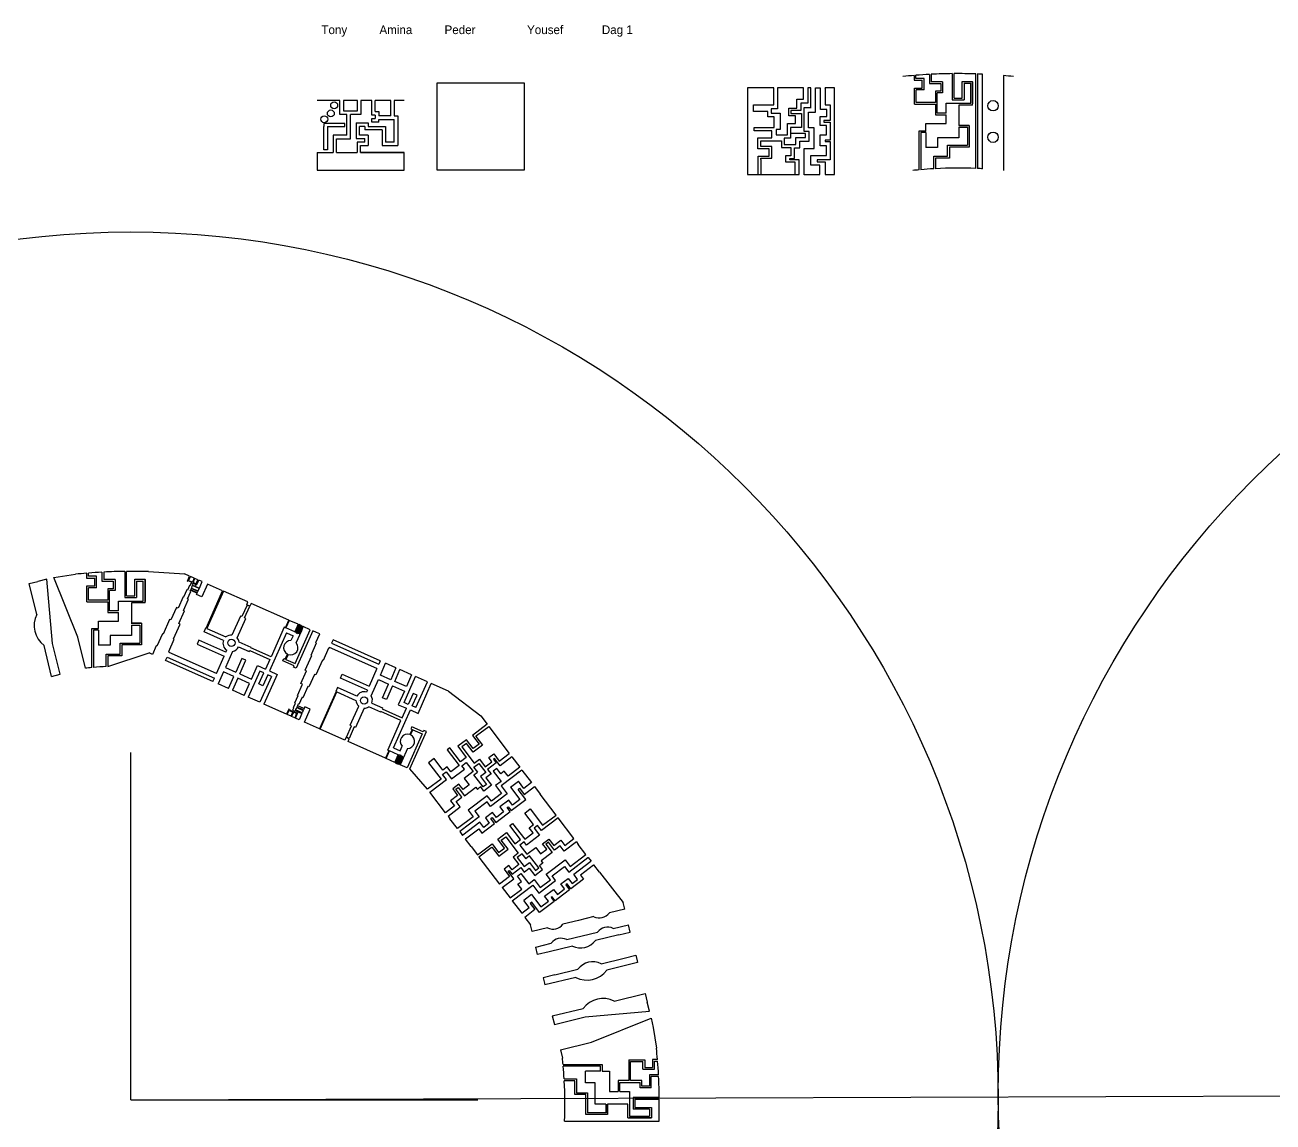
# Model space of a CAD drawing. Extents: x 6856 to 201593, y 33740 to 394177.
# Drawn here: x 33764 to 40957, y 192057 to 198377 of the extents above; entities that cross this region are included whole.
import ezdxf

# ---------------------------------------------------------------- set-up
doc = ezdxf.new("R2010")
doc.units = 13
doc.header["$MEASUREMENT"] = 0
doc.layers.add('Flow', color=7, linetype='Continuous')

msp = doc.modelspace()

# ---------------------------------------------------------------- linework, layer by layer
at = {"layer": 'Flow'}
for p, q in [((38977, 198092.6), (38977, 198040.2)), ((38987, 198093.1), (38987, 198050.2)), ((39108.4, 198096.9), (39108.4, 197945.7)), ((39118.4, 197955.7), (39118.4, 198097)), ((39244.4, 197550.7), (39244.4, 198095.4)), ((39254.4, 198095.1), (39254.4, 197550.2)), ((39283.1, 197548.8), (39283.1, 198093.9)), ((38888.7, 198086.5), (38888.7, 198058.5)), ((38888.7, 198058.5), (38935.5, 198058.5)), ((38898.7, 198068.5), (38898.7, 198087.3)), ((38945.5, 198068.5), (38898.7, 198068.5)), ((38935.5, 198012.8), (38935.5, 198058.5)), ((38945.5, 198002.8), (38945.5, 198068.5)), ((38977, 198040.2), (39042.4, 198040.2)), ((39052.4, 198050.2), (38987, 198050.2)), ((39042.4, 198040.2), (39042.4, 197996.6)), ((39052.4, 198050.2), (39052.4, 197986.6)), ((39165.9, 198051.3), (39225.3, 198051.3)), ((39165.9, 197955.7), (39165.9, 198051.3)), ((39175.9, 198041.3), (39175.9, 197945.7)), ((39175.9, 198041.3), (39215.3, 198041.3)), ((39215.3, 197926.1), (39215.3, 198041.3)), ((39225.2, 198049.8), (39225.2, 197923.6)), ((39225.3, 197916.1), (39225.3, 198051.3)), ((39403.1, 198085.9), (39403.1, 197539.1)), ((38890.2, 198012.8), (38935.5, 198012.8)), ((38890.2, 197920.9), (38890.2, 198012.8)), ((38900.2, 197930.9), (38900.2, 198002.8)), ((38945.5, 198002.8), (38900.2, 198002.8)), ((39042.4, 197996.6), (39010.9, 197996.6)), ((39010.9, 197996.6), (39010.9, 197930.9)), ((39020.9, 197870.2), (39020.9, 197986.6)), ((39052.4, 197986.6), (39020.9, 197986.6)), ((39118.4, 197955.7), (39165.9, 197955.7)), ((35579.6, 197941.8), (35448.5, 197941.8)), ((35579.6, 197861.8), (35579.6, 197941.8)), ((35679.6, 197941.8), (35599.6, 197941.8)), ((35599.6, 197941.8), (35599.6, 197881.8)), ((35599.6, 197881.8), (35679.6, 197881.8)), ((35679.6, 197881.8), (35679.6, 197941.8)), ((35762.7, 197941.8), (35699.6, 197941.8)), ((35699.6, 197941.8), (35699.6, 197861.8)), ((35762.7, 197858), (35762.7, 197941.8)), ((35872.7, 197941.8), (35782.7, 197941.8)), ((35782.7, 197878), (35782.7, 197941.8)), ((35782.7, 197878), (35802.7, 197878)), ((35802.7, 197878), (35802.7, 197853)), ((35872.7, 197853), (35872.7, 197941.8)), ((35948.5, 197941.8), (35892.7, 197941.8)), ((35892.7, 197941.8), (35892.7, 197853)), ((38890.2, 197920.9), (39010.9, 197920.9)), ((39010.9, 197930.9), (38900.2, 197930.9)), ((39010.9, 197920.9), (39010.9, 197860.2)), ((39073, 197926.1), (39215.3, 197926.1)), ((39073, 197870.2), (39073, 197926.1)), ((39108.4, 197945.7), (39175.9, 197945.7)), ((39146.2, 197916.1), (39146.2, 197798)), ((39225.3, 197916.1), (39146.2, 197916.1)), ((35606.8, 197810.2), (35486.8, 197810.2)), ((35486.8, 197810.2), (35486.8, 197792.4)), ((35619.6, 197861.8), (35579.6, 197861.8)), ((35606.8, 197792.4), (35606.8, 197810.2)), ((35619.6, 197741.8), (35619.6, 197861.8)), ((35639.6, 197721.8), (35639.6, 197861.8)), ((35699.6, 197861.8), (35639.6, 197861.8)), ((35672.7, 197813), (35742.7, 197813)), ((35672.7, 197813), (35672.7, 197723)), ((35742.7, 197813), (35742.7, 197793)), ((35782.7, 197858), (35762.7, 197858)), ((35762.7, 197838), (35782.7, 197838)), ((35762.7, 197818), (35762.7, 197838)), ((35802.7, 197818), (35762.7, 197818)), ((35782.7, 197858), (35782.7, 197838)), ((35872.7, 197853), (35802.7, 197853)), ((35802.7, 197818), (35802.7, 197833)), ((35802.7, 197833), (35892.7, 197833)), ((35892.7, 197853), (35912.7, 197853)), ((35892.7, 197703), (35892.7, 197833)), ((35912.7, 197853), (35912.7, 197683)), ((38956.6, 197809.3), (39073, 197809.3)), ((38956.6, 197767.8), (38956.6, 197809.3)), ((39010.9, 197860.2), (39073, 197860.2)), ((39073, 197870.2), (39020.9, 197870.2)), ((39073, 197809.3), (39073, 197860.2)), ((35486.8, 197657.4), (35486.8, 197792.4)), ((35506.8, 197792.4), (35606.8, 197792.4)), ((35506.8, 197792.4), (35506.8, 197657.4)), ((35619.6, 197741.8), (35539.6, 197741.8)), ((35539.6, 197741.8), (35539.6, 197641.8)), ((35692.7, 197743), (35692.7, 197793)), ((35722.7, 197793), (35692.7, 197793)), ((35742.7, 197743), (35692.7, 197743)), ((35722.7, 197793), (35722.7, 197773)), ((35822.7, 197773), (35722.7, 197773)), ((35742.7, 197793), (35842.7, 197793)), ((35742.7, 197743), (35742.7, 197683)), ((35822.7, 197773), (35822.7, 197683)), ((35842.7, 197793), (35842.7, 197703)), ((38917.6, 197767.8), (38956.9, 197767.8)), ((38917.6, 197767.8), (38956.6, 197767.8)), ((38917.6, 197542.6), (38917.6, 197767.8)), ((38927.6, 197757.8), (38927.6, 197543.5)), ((38956.6, 197757.8), (38927.6, 197757.8)), ((38956.6, 197757.8), (38956.6, 197671.5)), ((39145.7, 197798), (39205.6, 197798)), ((39205.6, 197798), (39146.2, 197798)), ((39146.2, 197788), (39146.2, 197727.3)), ((39146.2, 197788), (39195.6, 197788)), ((39195.6, 197788), (39195.6, 197684.1)), ((39205.6, 197798), (39205.6, 197674.1)), ((35559.6, 197641.8), (35559.6, 197721.8)), ((35559.6, 197721.8), (35639.6, 197721.8)), ((35672.7, 197723), (35722.7, 197723)), ((35722.7, 197703), (35677.7, 197703)), ((35677.7, 197703), (35677.7, 197641.8)), ((35697.7, 197641.8), (35697.7, 197683)), ((35697.7, 197683), (35742.7, 197683)), ((35722.7, 197703), (35722.7, 197723)), ((35822.7, 197683), (35912.7, 197683)), ((35892.7, 197703), (35842.7, 197703)), ((39024, 197671.5), (38956.6, 197671.5)), ((39024, 197727.3), (39024, 197671.5)), ((39146.2, 197727.3), (39024, 197727.3)), ((39081.5, 197684.1), (39195.6, 197684.1)), ((39081.5, 197620.6), (39081.5, 197684.1)), ((39091.5, 197674.1), (39091.5, 197610.6)), ((39205.6, 197674.1), (39091.5, 197674.1)), ((35448.5, 197641.8), (35539.6, 197641.8)), ((35448.5, 197641.8), (35448.5, 197541.8)), ((35506.8, 197657.4), (35486.8, 197657.4)), ((35559.6, 197641.8), (35677.7, 197641.8)), ((35697.7, 197641.8), (35948.5, 197641.8)), ((35948.5, 197641.8), (35697.7, 197641.8)), ((35948.5, 197541.8), (35948.5, 197641.8)), ((39001.3, 197620.6), (39081.5, 197620.6)), ((39001.3, 197548.8), (39001.3, 197620.6)), ((39011.3, 197610.6), (39011.3, 197549.3)), ((39091.5, 197610.6), (39011.3, 197610.6)), ((35448.5, 197541.8), (35948.5, 197541.8)), ((38208.7, 197514.9), (37928.7, 197514.9)), ((34119.6, 195218.7), (34119.6, 195190.7)), ((34129.6, 195200.7), (34129.6, 195219.5)), ((34207.9, 195224.8), (34207.9, 195172.4)), ((34217.9, 195225.3), (34217.9, 195182.4)), ((34339.3, 195229.1), (34339.3, 195077.9)), ((34349.3, 195087.9), (34349.3, 195229.2)), ((34475.2, 195227.6), (34682.9, 195215.8)), ((34713.2, 195202.3), (34682.9, 195215.8)), ((33788.7, 195159.2), (33837.4, 195170.9)), ((33831.6, 194980.9), (33788.7, 195159.2)), ((33890.9, 195183.7), (33837.4, 195170.9)), ((33923.1, 194814.4), (33890.9, 195183.7)), ((33929.8, 195193.1), (34055.1, 195212.6)), ((34069.1, 194849.5), (33929.8, 195193.1)), ((34119.6, 195190.7), (34166.4, 195190.7)), ((34121.1, 195145), (34166.4, 195145)), ((34121.1, 195053.1), (34121.1, 195145)), ((34176.4, 195200.7), (34129.6, 195200.7)), ((34166.4, 195145), (34166.4, 195190.7)), ((34176.4, 195135), (34176.4, 195200.7)), ((34207.9, 195172.4), (34273.3, 195172.4)), ((34283.3, 195182.4), (34217.9, 195182.4)), ((34273.3, 195172.4), (34273.3, 195128.8)), ((34283.3, 195182.4), (34283.3, 195118.8)), ((34396.8, 195183.5), (34456.2, 195183.5)), ((34396.8, 195087.9), (34396.8, 195183.5)), ((34406.8, 195173.5), (34406.8, 195077.9)), ((34406.8, 195173.5), (34446.2, 195173.5)), ((34446.2, 195058.3), (34446.2, 195173.5)), ((34456.1, 195182), (34456.1, 195055.9)), ((34456.2, 195048.3), (34456.2, 195183.5)), ((34700.4, 195173.5), (34713.2, 195202.3)), ((34705, 195171.4), (34700.4, 195173.5)), ((34712.5, 195147), (34701, 195121.2)), ((34706, 195173.8), (34705, 195171.4)), ((34725.2, 195165.3), (34706, 195173.8)), ((34717.8, 195200.3), (34707.4, 195176.8)), ((34707.4, 195176.8), (34726.5, 195168.3)), ((34714, 195146.4), (34712.5, 195147)), ((34719.8, 195159.3), (34714, 195146.4)), ((34739.9, 195190.4), (34717.8, 195200.3)), ((34722.1, 195158.3), (34719.8, 195159.3)), ((34722.1, 195158.3), (34725.2, 195165.3)), ((34726.2, 195140.9), (34729.1, 195147.5)), ((34726.5, 195168.3), (34728.5, 195172.8)), ((34728.5, 195172.8), (34731.4, 195171.4)), ((34768, 195130.2), (34729.1, 195147.5)), ((34732.2, 195160.6), (34729.7, 195154.9)), ((34732, 195153.9), (34729.7, 195154.9)), ((34730.5, 195150.5), (34732, 195153.9)), ((34730.5, 195150.5), (34769.4, 195133.2)), ((34739.9, 195190.4), (34731.4, 195171.4)), ((34732.2, 195160.6), (34748.3, 195153.4)), ((34736.1, 195169.4), (34733.6, 195163.6)), ((34749.6, 195156.5), (34733.6, 195163.6)), ((34734.5, 195170.1), (34742.9, 195189.1)), ((34734.5, 195170.1), (34736.1, 195169.4)), ((34760.6, 195181.2), (34742.9, 195189.1)), ((34746.4, 195149.1), (34748.3, 195153.4)), ((34750.9, 195147.1), (34746.4, 195149.1)), ((34749.6, 195156.5), (34760.6, 195181.2)), ((34765.2, 195179.2), (34750.9, 195147.1)), ((34785.8, 195170), (34765.2, 195179.2)), ((34769.4, 195133.2), (34785.8, 195170)), ((34816.5, 195156.3), (34783.7, 195082.7)), ((34903.3, 195117.7), (34816.5, 195156.3)), ((34131.1, 195063.1), (34131.1, 195135)), ((34176.4, 195135), (34131.1, 195135)), ((34273.3, 195128.8), (34241.8, 195128.8)), ((34241.8, 195128.8), (34241.8, 195063.1)), ((34251.8, 195002.4), (34251.8, 195118.8)), ((34283.3, 195118.8), (34251.8, 195118.8)), ((34339.3, 195077.9), (34406.8, 195077.9)), ((34349.3, 195087.9), (34396.8, 195087.9)), ((34675.5, 195082.3), (34646.7, 195017.6)), ((34678.5, 195081), (34675.5, 195082.3)), ((34697.2, 195122.8), (34678.5, 195081)), ((34701, 195121.2), (34697.2, 195122.8)), ((34701.4, 195070.8), (34720, 195112.7)), ((34705.9, 195068.8), (34701.4, 195070.8)), ((34716.2, 195114.4), (34719.2, 195121)), ((34720, 195112.7), (34716.2, 195114.4)), ((34719.2, 195121), (34756.6, 195104.4)), ((34719.8, 195122.6), (34723.2, 195130)), ((34757.2, 195105.9), (34719.8, 195122.6)), ((34760.6, 195113.4), (34723.2, 195130)), ((34724.5, 195133.1), (34727.7, 195140.3)), ((34724.5, 195133.1), (34761.9, 195116.4)), ((34727.7, 195140.3), (34726.2, 195140.9)), ((34753, 195096.4), (34756.6, 195104.4)), ((34783.7, 195082.7), (34753, 195096.4)), ((34757.2, 195105.9), (34760.6, 195113.4)), ((34761.9, 195116.4), (34768, 195130.2)), ((34807.7, 194902.8), (34903.3, 195117.7)), ((34907.9, 195115.7), (34812.3, 194900.7)), ((35049.3, 195052.8), (34907.9, 195115.7)), ((34121.1, 195053.1), (34241.8, 195053.1)), ((34241.8, 195063.1), (34131.1, 195063.1)), ((34241.8, 195053.1), (34241.8, 194992.4)), ((34303.9, 195002.4), (34251.8, 195002.4)), ((34303.9, 195058.3), (34446.2, 195058.3)), ((34303.9, 195002.4), (34303.9, 195058.3)), ((34377.1, 195048.3), (34377.1, 194930.2)), ((34456.2, 195048.3), (34377.1, 195048.3)), ((34637.6, 195021.7), (34605.4, 194949.3)), ((34646.7, 195017.6), (34637.6, 195021.7)), ((34651.1, 194929), (34683.2, 195001.3)), ((34677.1, 195004.1), (34705.9, 195068.8)), ((34683.2, 195001.3), (34677.1, 195004.1)), ((35043.9, 195034.7), (35014.4, 194968.4)), ((35029.6, 194961.6), (35059.1, 195027.9)), ((35042.2, 195036.8), (35049.3, 195052.8)), ((35060.7, 195028.6), (35042.2, 195036.8)), ((35059.1, 195027.9), (35043.9, 195034.7)), ((35067.7, 195044.5), (35060.7, 195028.6)), ((35284.3, 194948.2), (35067.7, 195044.5)), ((34187.5, 194941.5), (34303.9, 194941.5)), ((34187.5, 194900), (34187.5, 194941.5)), ((34241.8, 194992.4), (34303.9, 194992.4)), ((34303.9, 194941.5), (34303.9, 194992.4)), ((34376.6, 194930.2), (34436.5, 194930.2)), ((34436.5, 194930.2), (34377.1, 194930.2)), ((34436.5, 194930.2), (34436.5, 194806.3)), ((34597.8, 194952.7), (34559.8, 194867.5)), ((34605.4, 194949.3), (34597.8, 194952.7)), ((34658.7, 194925.6), (34651.1, 194929)), ((35006.2, 194972), (34957.2, 194861.9)), ((34986.9, 194846.8), (35036.6, 194958.5)), ((35014.4, 194968.4), (35006.2, 194972)), ((35036.6, 194958.5), (35029.6, 194961.6)), ((35265, 194904.8), (35284.3, 194948.2)), ((35287.3, 194946.8), (35268, 194903.5)), ((35337.8, 194924.4), (35287.3, 194946.8)), ((34148.5, 194900), (34187.8, 194900)), ((34148.5, 194900), (34187.5, 194900)), ((34148.5, 194674.8), (34148.5, 194900)), ((34158.5, 194890), (34158.5, 194675.7)), ((34187.5, 194890), (34158.5, 194890)), ((34187.5, 194890), (34187.5, 194803.7)), ((34254.9, 194859.5), (34254.9, 194803.7)), ((34377.1, 194859.5), (34254.9, 194859.5)), ((34377.1, 194920.2), (34377.1, 194859.5)), ((34377.1, 194920.2), (34426.5, 194920.2)), ((34426.5, 194920.2), (34426.5, 194816.3)), ((34556, 194869.2), (34524.5, 194798.4)), ((34559.8, 194867.5), (34556, 194869.2)), ((34620.7, 194840.4), (34658.7, 194925.6)), ((34795.9, 194880.6), (34806.1, 194903.5)), ((34907.6, 194831), (34795.9, 194880.6)), ((34806.1, 194903.5), (34807.7, 194902.8)), ((34812.3, 194900.7), (34922.4, 194851.7)), ((35270.9, 194874.8), (35173.3, 194655.6)), ((35258.2, 194907.8), (35182.1, 194736.7)), ((35265, 194904.8), (35258.2, 194907.8)), ((35319.1, 194880.7), (35268, 194903.5)), ((35270.9, 194874.8), (35309, 194857.9)), ((35309, 194857.9), (35296.8, 194830.6)), ((35325.3, 194894.6), (35319.1, 194880.7)), ((35321.2, 194697.7), (35408.1, 194893.1)), ((35322, 194878.2), (35342.9, 194925.2)), ((35326, 194876.5), (35322, 194878.2)), ((35337.8, 194924.4), (35324.7, 194894.9)), ((35324.7, 194894.9), (35325.3, 194894.6)), ((35346.9, 194923.4), (35326, 194876.5)), ((35327.1, 194816.6), (35359.4, 194889.3)), ((35423.3, 194886.3), (35327.5, 194671)), ((35328.8, 194873), (35350, 194920.6)), ((35332.7, 194871.3), (35328.8, 194873)), ((35353.8, 194918.9), (35332.7, 194871.3)), ((35336.1, 194871.8), (35356.4, 194917.4)), ((35339.4, 194870.3), (35336.1, 194871.8)), ((35359.7, 194915.9), (35339.4, 194870.3)), ((35342.4, 194870.4), (35361.7, 194913.8)), ((35345.8, 194868.9), (35342.4, 194870.4)), ((35342.9, 194925.2), (35346.9, 194923.4)), ((35365.1, 194912.3), (35345.8, 194868.9)), ((35350, 194920.6), (35353.8, 194918.9)), ((35356.4, 194917.4), (35359.7, 194915.9)), ((35358.8, 194889.5), (35368.2, 194910.8)), ((35359.4, 194889.3), (35358.8, 194889.5)), ((35361.7, 194913.8), (35365.1, 194912.3)), ((35408.1, 194893.1), (35368.2, 194910.8)), ((35444.2, 194877), (35423.3, 194886.3)), ((35441.2, 194819), (35463.3, 194868.5)), ((35463.3, 194868.5), (35444.2, 194877)), ((33917.4, 194624.4), (33874.5, 194802.7)), ((33966, 194636.1), (33923.1, 194814.4)), ((34112, 194671.3), (34069.1, 194849.5)), ((34254.9, 194803.7), (34187.5, 194803.7)), ((34312.4, 194816.3), (34426.5, 194816.3)), ((34312.4, 194752.8), (34312.4, 194816.3)), ((34322.4, 194806.3), (34322.4, 194742.8)), ((34436.5, 194806.3), (34322.4, 194806.3)), ((34520.7, 194800), (34498.6, 194750.5)), ((34524.5, 194798.4), (34520.7, 194800)), ((34593, 194767.9), (34624.5, 194838.7)), ((34624.5, 194838.7), (34620.7, 194840.4)), ((34767, 194832.3), (34756.8, 194809.4)), ((34756.8, 194809.4), (34912, 194740.4)), ((34922.1, 194763.2), (34767, 194832.3)), ((34994.6, 194794.4), (35056.8, 194766.7)), ((35067.6, 194791.1), (34998.8, 194821.7)), ((35066.3, 194788.2), (35067.6, 194791.1)), ((35182.1, 194736.7), (35066.3, 194788.2)), ((35413.5, 194746.5), (35445, 194817.3)), ((35445, 194817.3), (35441.2, 194819)), ((35513.6, 194786.8), (35482.1, 194716)), ((35517.4, 194785.1), (35513.6, 194786.8)), ((35519.6, 194790), (35517.4, 194785.1)), ((35792.2, 194668.7), (35519.6, 194790)), ((35539.4, 194834.6), (35531.1, 194815.9)), ((35531.1, 194815.9), (35803.7, 194694.6)), ((35812, 194713.3), (35539.4, 194834.6)), ((34232.2, 194752.8), (34312.4, 194752.8)), ((34232.2, 194681), (34232.2, 194752.8)), ((34242.2, 194681.5), (34479.6, 194759)), ((34242.2, 194742.8), (34242.2, 194681.5)), ((34322.4, 194742.8), (34242.2, 194742.8)), ((34498.6, 194750.5), (34479.6, 194759)), ((34574.8, 194716.6), (34583.1, 194735.3)), ((34847.4, 194595.3), (34574.8, 194716.6)), ((34583.1, 194735.3), (34855.7, 194614)), ((34596.8, 194766.2), (34593, 194767.9)), ((34594.6, 194761.2), (34596.8, 194766.2)), ((34867.2, 194639.9), (34594.6, 194761.2)), ((34867.2, 194639.9), (34912, 194740.4)), ((34960.9, 194768.5), (34919.6, 194675.7)), ((34922.1, 194763.2), (34927.2, 194774.7)), ((35013.7, 194727.5), (34978.9, 194649.3)), ((35001.7, 194639.2), (35036.5, 194717.4)), ((35036.5, 194717.4), (35013.7, 194727.5)), ((35056.8, 194766.7), (35059.5, 194773)), ((35059.5, 194773), (35175.3, 194721.5)), ((35175.3, 194721.5), (35150.8, 194666.5)), ((35250.6, 194714.5), (35256.1, 194726.7)), ((35315.8, 194685.6), (35250.6, 194714.5)), ((35256.1, 194726.7), (35263.4, 194723.4)), ((35263.4, 194723.4), (35276.6, 194753)), ((35281.1, 194750.9), (35268, 194721.4)), ((35268, 194721.4), (35321.2, 194697.7)), ((35379.4, 194659.5), (35417.3, 194744.8)), ((35417.3, 194744.8), (35413.5, 194746.5)), ((35478.2, 194717.7), (35440.3, 194632.4)), ((35482.1, 194716), (35478.2, 194717.7)), ((35812, 194713.3), (35803.7, 194694.6)), ((34908.1, 194649.8), (34877.8, 194581.8)), ((34968, 194623.2), (34908.1, 194649.8)), ((34919.6, 194675.7), (34978.9, 194649.3)), ((35001.7, 194639.2), (35069.6, 194609)), ((35117.1, 194654.2), (35050.6, 194504.9)), ((35069.6, 194609), (35104.4, 194687.2)), ((35104.4, 194687.2), (35150.8, 194666.5)), ((35112.5, 194580.5), (35140.7, 194643.7)), ((35140.7, 194643.7), (35117.1, 194654.2)), ((35173.3, 194655.6), (35217.5, 194635.9)), ((35312.3, 194677.8), (35315.8, 194685.6)), ((35327.5, 194671), (35312.3, 194677.8)), ((35354.8, 194583.8), (35387, 194656.1)), ((35387, 194656.1), (35379.4, 194659.5)), ((35792.2, 194668.7), (35747.5, 194568.3)), ((35812.2, 194631.7), (35842.5, 194699.8)), ((35902.3, 194673.2), (35842.5, 194699.8)), ((35902.3, 194673.2), (35872, 194605.1)), ((35894.9, 194595), (35925.2, 194663)), ((35992.4, 194633.1), (35925.2, 194663)), ((33917.4, 194624.4), (33966, 194636.1)), ((34847.4, 194595.3), (34855.7, 194614)), ((34937.7, 194555.1), (34877.8, 194581.8)), ((34937.7, 194555.1), (34968, 194623.2)), ((34990.8, 194613), (34960.5, 194545)), ((35058.1, 194583.1), (34990.8, 194613)), ((35027.8, 194515), (35058.1, 194583.1)), ((35135.4, 194570.3), (35112.5, 194580.5)), ((35184.5, 194623.2), (35118.4, 194474.7)), ((35163.2, 194632.7), (35135.4, 194570.3)), ((35217.5, 194635.9), (35141.2, 194464.6)), ((35184.5, 194623.2), (35163.2, 194632.7)), ((35335.2, 194515), (35364, 194579.7)), ((35364, 194579.7), (35354.8, 194583.8)), ((35432.7, 194635.8), (35400.5, 194563.5)), ((35440.3, 194632.4), (35432.7, 194635.8)), ((35582.2, 194614.5), (35592.3, 194637.3)), ((35737.3, 194545.4), (35582.2, 194614.5)), ((35592.3, 194637.3), (35747.5, 194568.3)), ((35759.4, 194513), (35800.7, 194605.9)), ((35800.7, 194605.9), (35859.9, 194579.5)), ((35872, 194605.1), (35812.2, 194631.7)), ((35825.1, 194501.3), (35859.9, 194579.5)), ((35882.8, 194569.3), (35848, 194491.1)), ((35882.8, 194569.3), (35950.6, 194539.1)), ((35962.1, 194565), (35894.9, 194595)), ((35948.8, 194473.6), (36015.3, 194622.9)), ((35992.4, 194633.1), (35962.1, 194565)), ((36083, 194592.7), (36015.3, 194622.9)), ((36016.9, 194444.2), (36083, 194592.7)), ((36029.6, 194411.2), (36105.9, 194582.6)), ((36205.6, 194538.2), (36105.9, 194582.6)), ((35027.8, 194515), (34960.5, 194545)), ((35118.4, 194474.7), (35050.6, 194504.9)), ((35319.6, 194471.8), (35338.2, 194513.7)), ((35338.2, 194513.7), (35335.2, 194515)), ((35361, 194503.5), (35342.4, 194461.6)), ((35365.6, 194501.5), (35361, 194503.5)), ((35394.4, 194566.2), (35365.6, 194501.5)), ((35400.5, 194563.5), (35394.4, 194566.2)), ((35557.1, 194537), (35461.4, 194322.1)), ((35466, 194320), (35561.6, 194535)), ((35565.6, 194560.5), (35555.5, 194537.7)), ((35555.5, 194537.7), (35557.1, 194537)), ((35561.6, 194535), (35671.7, 194486)), ((35677.2, 194510.9), (35565.6, 194560.5)), ((35737.3, 194545.4), (35732.2, 194534)), ((35848, 194491.1), (35825.1, 194501.3)), ((35950.6, 194539.1), (35915.8, 194460.9)), ((36000.6, 194526.3), (35972.4, 194463.1)), ((35995.6, 194453.7), (36023.4, 194516.1)), ((36023.4, 194516.1), (36000.6, 194526.3)), ((36205.6, 194538.2), (36390.7, 194396.6)), ((35241, 194420.2), (35141.2, 194464.6)), ((35284.1, 194435.5), (35271.3, 194406.7)), ((35275.9, 194404.6), (35286.3, 194428.1)), ((35288.7, 194433.5), (35284.1, 194435.5)), ((35286.3, 194428.1), (35305.5, 194419.6)), ((35287.7, 194431.1), (35288.7, 194433.5)), ((35306.8, 194422.6), (35287.7, 194431.1)), ((35309.9, 194429.6), (35306.8, 194422.6)), ((35307.6, 194430.6), (35313.4, 194443.5)), ((35309.9, 194429.6), (35307.6, 194430.6)), ((35311.9, 194444.2), (35323.4, 194470.1)), ((35313.4, 194443.5), (35311.9, 194444.2)), ((35315, 194420.5), (35317.5, 194426.2)), ((35319.8, 194425.2), (35317.5, 194426.2)), ((35323.4, 194470.1), (35319.6, 194471.8)), ((35321.3, 194428.5), (35319.8, 194425.2)), ((35321.3, 194428.5), (35360.2, 194411.2)), ((35325.6, 194438.1), (35322.7, 194431.6)), ((35361.6, 194414.3), (35322.7, 194431.6)), ((35327.1, 194437.4), (35325.6, 194438.1)), ((35330.3, 194444.6), (35327.1, 194437.4)), ((35330.3, 194444.6), (35367.7, 194428)), ((35335, 194455.1), (35331.6, 194447.7)), ((35369, 194431), (35331.6, 194447.7)), ((35372.4, 194438.5), (35335, 194455.1)), ((35338.6, 194463.3), (35335.6, 194456.7)), ((35335.6, 194456.7), (35373, 194440)), ((35342.4, 194461.6), (35338.6, 194463.3)), ((35367.7, 194428), (35361.6, 194414.3)), ((35372.4, 194438.5), (35369, 194431)), ((35376.6, 194448.1), (35373, 194440)), ((35374.6, 194360.7), (35407.3, 194434.4)), ((35407.3, 194434.4), (35376.6, 194448.1)), ((35638.5, 194343.2), (35687.5, 194453.3)), ((35718.6, 194441.3), (35668.9, 194329.6)), ((35814, 194418.7), (35745.2, 194449.3)), ((35762.7, 194470.7), (35824.9, 194443.1)), ((35824.9, 194443.1), (35822.1, 194436.8)), ((35822.1, 194436.8), (35937.8, 194385.3)), ((35887.9, 194211.6), (35985.5, 194430.9)), ((35915.8, 194460.9), (35962.3, 194440.3)), ((35937.8, 194385.3), (35962.3, 194440.3)), ((35972.4, 194463.1), (35948.8, 194473.6)), ((35985.5, 194430.9), (36029.6, 194411.2)), ((36016.9, 194444.2), (35995.6, 194453.7)), ((35271.3, 194406.7), (35241, 194420.2)), ((35298, 194394.8), (35275.9, 194404.6)), ((35298, 194394.8), (35306.4, 194413.8)), ((35309.4, 194412.5), (35301, 194393.5)), ((35318.7, 194385.6), (35301, 194393.5)), ((35305.5, 194419.6), (35303.5, 194415.1)), ((35303.5, 194415.1), (35306.4, 194413.8)), ((35309.4, 194412.5), (35311.1, 194411.7)), ((35311.1, 194411.7), (35313.6, 194417.5)), ((35329.7, 194410.3), (35313.6, 194417.5)), ((35315, 194420.5), (35331.1, 194413.3)), ((35329.7, 194410.3), (35318.7, 194385.6)), ((35323.3, 194383.6), (35337.5, 194415.6)), ((35343.8, 194374.4), (35323.3, 194383.6)), ((35333, 194417.6), (35331.1, 194413.3)), ((35337.5, 194415.6), (35333, 194417.6)), ((35360.2, 194411.2), (35343.8, 194374.4)), ((35461.4, 194322.1), (35374.6, 194360.7)), ((35815.3, 194421.6), (35814, 194418.7)), ((35931, 194370.1), (35815.3, 194421.6)), ((35854.9, 194198.9), (35931, 194370.1)), ((36390.7, 194396.6), (36427.5, 194348.2)), ((35607.3, 194257.1), (35466, 194320)), ((35617.2, 194273.3), (35646.7, 194339.5)), ((35661.9, 194332.8), (35632.4, 194266.5)), ((35646.7, 194339.5), (35638.5, 194343.2)), ((35668.9, 194329.6), (35661.9, 194332.8)), ((36053.1, 194292.8), (35966.2, 194097.5)), ((35981.4, 194090.7), (36077.2, 194306)), ((35995.3, 194318.5), (35982.2, 194289)), ((35986.8, 194287), (35999.9, 194316.5)), ((35993.4, 194334), (35988, 194321.8)), ((35988, 194321.8), (35995.3, 194318.5)), ((36058.5, 194305), (35993.4, 194334)), ((35999.9, 194316.5), (36053.1, 194292.8)), ((36062, 194312.7), (36058.5, 194305)), ((36077.2, 194306), (36062, 194312.7)), ((36427.6, 194348.2), (36343.4, 194284.3)), ((36343.4, 194284.3), (36381.5, 194234.2)), ((36367.3, 194283.7), (36361.6, 194279.4)), ((36361.6, 194279.4), (36363, 194277.5)), ((36367.2, 194283.7), (36436.6, 194336.4)), ((36436.6, 194336.4), (36555.1, 194179.9)), ((35614.4, 194273.1), (35607.3, 194257.1)), ((35632.9, 194264.8), (35614.4, 194273.1)), ((35632.4, 194266.5), (35617.2, 194273.3)), ((35625.8, 194248.9), (35632.9, 194264.8)), ((35842.3, 194152.6), (35625.8, 194248.9)), ((35887.9, 194211.6), (35925.9, 194194.7)), ((35925.9, 194194.7), (35938.1, 194222)), ((35968.8, 194208.9), (35936.4, 194136.2)), ((36212.9, 194213.3), (36197.4, 194201.6)), ((36274.3, 194132.4), (36212.9, 194213.3)), ((36307.9, 194259.4), (36258.2, 194221.6)), ((36258.2, 194221.6), (36307.1, 194157.3)), ((36308.1, 194238.4), (36282.1, 194218.7)), ((36282.1, 194218.7), (36353.8, 194124.4)), ((36347, 194208), (36307.9, 194259.4)), ((36347, 194187.2), (36308.1, 194238.4)), ((36381.5, 194234.2), (36347, 194208)), ((36400.7, 194228), (36347, 194187.2)), ((36363, 194277.6), (36400.7, 194228)), ((34373.4, 192184.9), (34373.4, 194184.9)), ((35861.6, 194195.9), (35842.3, 194152.6)), ((35845.4, 194151.2), (35864.7, 194194.6)), ((35895.9, 194128.8), (35845.4, 194151.2)), ((35861.6, 194195.9), (35854.9, 194198.9)), ((35915.8, 194171.8), (35864.7, 194194.6)), ((35895.9, 194128.8), (35909, 194158.2)), ((35919.6, 194171.4), (35898.7, 194124.4)), ((35902.7, 194122.7), (35923.5, 194169.6)), ((35928, 194169.8), (35906.9, 194122.2)), ((35909, 194158.2), (35909.6, 194157.9)), ((35909.6, 194157.9), (35915.8, 194171.8)), ((35910.7, 194120.5), (35931.9, 194168.1)), ((35933.8, 194165.2), (35913.5, 194119.6)), ((35916.8, 194118.2), (35937.1, 194163.7)), ((35923.5, 194169.6), (35919.6, 194171.4)), ((35939.1, 194161.5), (35919.8, 194118.1)), ((35923.1, 194116.6), (35942.4, 194160)), ((35935.8, 194136.5), (35926.3, 194115.2)), ((35931.9, 194168.1), (35928, 194169.8)), ((35937.1, 194163.7), (35933.8, 194165.2)), ((35936.4, 194136.2), (35935.8, 194136.5)), ((35942.4, 194160), (35939.1, 194161.5)), ((36121.9, 194150.7), (36090.5, 194126.8)), ((36172.1, 194084.6), (36121.9, 194150.7)), ((36197.4, 194201.6), (36266.9, 194110)), ((36307.1, 194157.3), (36274.3, 194132.4)), ((36353.8, 194124.4), (36383.8, 194147.2)), ((36383.8, 194147.2), (36417.2, 194103.3)), ((36436.9, 194156.7), (36465.3, 194178.3)), ((36455.4, 194132.3), (36436.9, 194156.7)), ((36470.1, 194151.8), (36464.3, 194147.4)), ((36464.3, 194147.4), (36480.3, 194126.2)), ((36465.3, 194178.3), (36497.4, 194136)), ((36502.9, 194108.8), (36470.1, 194151.8)), ((36497.4, 194136), (36555.1, 194179.9)), ((36570.2, 194159.9), (36502.9, 194108.8)), ((36570.2, 194159.9), (36615.6, 194100.2)), ((35898.7, 194124.4), (35902.7, 194122.7)), ((35906.9, 194122.2), (35910.7, 194120.5)), ((35913.5, 194119.6), (35916.8, 194118.2)), ((35919.8, 194118.1), (35923.1, 194116.6)), ((35966.2, 194097.5), (35926.3, 194115.2)), ((36084.3, 193973.6), (35981.4, 194090.7)), ((36090.5, 194126.8), (36162, 194032.6)), ((36171.3, 194059.4), (36190.6, 194074)), ((36196.4, 194103.1), (36172.1, 194084.6)), ((36190.6, 194074), (36221.6, 194033.3)), ((36218.9, 194073.5), (36196.4, 194103.1)), ((36266.9, 194110), (36218.7, 194073.4)), ((36221.6, 194033.3), (36296.7, 194090.4)), ((36282.6, 194109.1), (36307.4, 194127.9)), ((36296.7, 194090.4), (36282.6, 194109.1)), ((36347.3, 194075.5), (36295.5, 194036.2)), ((36307.4, 194127.9), (36347.3, 194075.5)), ((36351.4, 194101.5), (36379.7, 194123)), ((36373.4, 194072.5), (36351.4, 194101.5)), ((36351.5, 194057), (36372.9, 194073.2)), ((36379.7, 194123), (36419.5, 194070.5)), ((36419.5, 194070.5), (36388.5, 194047)), ((36417.2, 194103.3), (36455.4, 194132.3)), ((36449.9, 194063), (36420.2, 194040.4)), ((36480.3, 194126.2), (36430.6, 194088.5)), ((36430.6, 194088.5), (36449.9, 194063)), ((36482.9, 194093.7), (36463, 194078.5)), ((36463, 194078.5), (36508.4, 194018.8)), ((36506.4, 194062.8), (36482.9, 194093.7)), ((36526.3, 194077.9), (36506.4, 194062.8)), ((36628.4, 194084.6), (36508.7, 193993.7)), ((36548.2, 194049), (36526.3, 194077.9)), ((36615.6, 194100.2), (36548.2, 194049)), ((36627.9, 194084.4), (36682.6, 194012.3)), ((36162, 194032.6), (36084.3, 193973.6)), ((36096.7, 193957), (36193.3, 194030.4)), ((36193.3, 194030.4), (36171.3, 194059.4)), ((36265.1, 194003.3), (36229.2, 193976)), ((36288.6, 193972.2), (36265.1, 194003.3)), ((36323.8, 193998.9), (36288.6, 193972.2)), ((36295.5, 194036.2), (36323.8, 193998.9)), ((36404.5, 193987.3), (36351.5, 194057)), ((36388.5, 194047), (36423.1, 194001.4)), ((36423.1, 194001.4), (36404.5, 193987.3)), ((36452.9, 193997.6), (36408.1, 193963.6)), ((36420.2, 194040.4), (36452.9, 193997.4)), ((36508.4, 194018.8), (36476.5, 193994.6)), ((36476.5, 193994.6), (36511, 193949.2)), ((36508.7, 193993.7), (36543.4, 193948)), ((36563.2, 193986.3), (36607.5, 194020)), ((36638.7, 193979), (36607.5, 194020)), ((36682.6, 194012.3), (36638.7, 193979)), ((36187.4, 193837.7), (36096.7, 193957)), ((36257.5, 193938.8), (36216.8, 193907.9)), ((36229.2, 193976), (36257.5, 193938.8)), ((36246.9, 193974.2), (36260.7, 193984.7)), ((36281.4, 193928.7), (36246.9, 193974.2)), ((36248.3, 193903.5), (36281.4, 193928.7)), ((36260.7, 193984.7), (36297.3, 193936.4)), ((36297.3, 193936.4), (36361.5, 193985.1)), ((36427.9, 193936.3), (36318.3, 193853.1)), ((36361.5, 193985.1), (36371.2, 193972.3)), ((36371.2, 193972.3), (36380.3, 193979.3)), ((36390.4, 193986.9), (36380.3, 193979.3)), ((36408.1, 193963.6), (36390.4, 193986.9)), ((36452.1, 193904.5), (36427.9, 193936.3)), ((36543.4, 193948), (36447.9, 193875.4)), ((36511, 193949.2), (36452.1, 193904.5)), ((36563.2, 193986.3), (36616.8, 193915.7)), ((36606, 193973.2), (36614.7, 193979.9)), ((36650.4, 193914.8), (36606, 193973.2)), ((36614.7, 193979.9), (36641.8, 193944.2)), ((36641.8, 193944.2), (36700.4, 193988.8)), ((36700.4, 193988.8), (36733, 193946)), ((36824.6, 193825.3), (36733, 193946)), ((36239.8, 193877.5), (36187.4, 193837.7)), ((36202.1, 193818.4), (36272.4, 193871.8)), ((36216.8, 193907.9), (36239.8, 193877.5)), ((36272.4, 193871.8), (36248.3, 193903.5)), ((36318.3, 193853.1), (36347.3, 193814.9)), ((36428.4, 193901), (36357.1, 193846.9)), ((36447.9, 193875.4), (36428.4, 193901)), ((36552.3, 193911.3), (36500.6, 193872)), ((36500.6, 193872), (36522.5, 193843.1)), ((36543.5, 193868.6), (36549.5, 193873.1)), ((36560.8, 193845.7), (36543.5, 193868.6)), ((36549.5, 193873.1), (36566.4, 193851)), ((36573.8, 193883.1), (36552.3, 193911.3)), ((36566.4, 193851), (36650.4, 193914.8)), ((36616.8, 193915.7), (36573.8, 193883.1)), ((36643.9, 193836.6), (36675.3, 193860.4)), ((36675.3, 193860.4), (36746.8, 193766.2)), ((36202.1, 193818.4), (36212.8, 193804.4)), ((36257.7, 193746.8), (36212.8, 193804.4)), ((36347.3, 193814.9), (36257.7, 193746.8)), ((36381.3, 193815.1), (36270, 193730.6)), ((36385.5, 193783.6), (36286.7, 193708.5)), ((36357.1, 193846.9), (36381.3, 193815.1)), ((36408, 193754), (36385.5, 193783.6)), ((36397.5, 193721.7), (36470.1, 193776.8)), ((36440.2, 193778.5), (36408, 193754)), ((36458.9, 193840.4), (36417.3, 193808.7)), ((36417.3, 193808.7), (36440.2, 193778.5)), ((36448.2, 193805.7), (36456.2, 193811.8)), ((36470.1, 193776.8), (36448.2, 193805.7)), ((36456.2, 193811.8), (36478.2, 193782.9)), ((36480.9, 193811.5), (36458.9, 193840.4)), ((36478.2, 193782.9), (36543.4, 193832.4)), ((36522.5, 193843.1), (36480.9, 193811.5)), ((36543.4, 193832.4), (36560.8, 193845.7)), ((36559.2, 193765.7), (36574.6, 193777.4)), ((36574.6, 193777.4), (36644.1, 193685.9)), ((36694.1, 193770.5), (36643.9, 193836.6)), ((36837.2, 193808.8), (36740.6, 193735.4)), ((36746.8, 193766.2), (36824.6, 193825.2)), ((36927.8, 193689.4), (36837.2, 193808.8)), ((36270.1, 193730.6), (36269.4, 193730.1)), ((36269.4, 193730.1), (36285.9, 193708.1)), ((36286.7, 193708.5), (36285.9, 193707.9)), ((36303.7, 193687.5), (36379.7, 193745.2)), ((36379.7, 193745.2), (36397.5, 193721.7)), ((36489.2, 193686.5), (36538.9, 193724.3)), ((36538.9, 193724.3), (36587.8, 193660)), ((36620.6, 193684.8), (36559.2, 193765.7)), ((36644.1, 193685.9), (36692.3, 193722.5)), ((36730.2, 193709), (36655, 193651.9)), ((36669.7, 193752), (36694.1, 193770.5)), ((36692.2, 193722.4), (36669.7, 193752)), ((36718.6, 193764.4), (36699.2, 193749.7)), ((36699.2, 193749.7), (36730.2, 193709)), ((36740.6, 193735.4), (36718.6, 193764.4)), ((36334.8, 193643.6), (36302.2, 193686.4)), ((36303.7, 193687.6), (36302.3, 193686.4)), ((36334.8, 193643.6), (36371.6, 193595.1)), ((36371.5, 193595.1), (36455.7, 193659)), ((36449.9, 193636), (36380.5, 193583.2)), ((36449.8, 193635.9), (36455.5, 193640.2)), ((36455.5, 193640.2), (36456.9, 193638.4)), ((36455.7, 193659), (36493.7, 193608.9)), ((36456.9, 193638.3), (36494.6, 193588.7)), ((36528.2, 193635.1), (36489.2, 193686.5)), ((36493.7, 193608.9), (36528.2, 193635.1)), ((36509.3, 193680.7), (36535.3, 193700.5)), ((36548.2, 193629.5), (36509.3, 193680.7)), ((36535.3, 193700.5), (36607, 193606.1)), ((36587.8, 193660), (36620.6, 193684.8)), ((36640.8, 193670.6), (36616, 193651.7)), ((36616, 193651.7), (36655.8, 193599.3)), ((36655, 193651.9), (36640.8, 193670.6)), ((36655.8, 193599.3), (36707.5, 193638.6)), ((36707.5, 193638.6), (36735.8, 193601.3)), ((36747.4, 193659.1), (36783.3, 193686.3)), ((36771, 193628), (36747.4, 193659.1)), ((36780.3, 193668.8), (36766.5, 193658.3)), ((36766.5, 193658.3), (36803.2, 193610)), ((36814.9, 193623.2), (36780.3, 193668.8)), ((36783.3, 193686.3), (36811.6, 193649)), ((36811.6, 193649), (36852.3, 193679.9)), ((36848, 193648.4), (36814.9, 193623.2)), ((36872.1, 193616.6), (36848, 193648.4)), ((36852.3, 193679.9), (36875.4, 193649.6)), ((36942.4, 193670), (36872.1, 193616.6)), ((36875.4, 193649.6), (36927.8, 193689.4)), ((36942.4, 193670), (36953, 193656)), ((36996.4, 193597.3), (36953, 193656)), ((36380.5, 193583.2), (36499.4, 193427.1)), ((36494.6, 193588.7), (36548.2, 193629.5)), ((36607, 193606.1), (36576.9, 193583.3)), ((36576.9, 193583.3), (36610.2, 193539.4)), ((36629.6, 193602.2), (36601.3, 193580.8)), ((36601.3, 193580.8), (36641.2, 193528.3)), ((36651.6, 193573.2), (36629.6, 193602.2)), ((36672.5, 193590.2), (36651.1, 193573.9)), ((36725.4, 193520.5), (36672.5, 193590.2)), ((36735.8, 193601.3), (36771, 193628)), ((36803.2, 193610), (36739, 193561.3)), ((36739, 193561.3), (36748.7, 193548.5)), ((36768.2, 193484.2), (36877.8, 193567.5)), ((36877.8, 193567.5), (36906.8, 193529.2)), ((36897.5, 193496.5), (37008.8, 193581)), ((36906.8, 193529.2), (36996.4, 193597.3)), ((37008.8, 193581), (37009.4, 193581.5)), ((37009.4, 193581.6), (37026.2, 193559.7)), ((37025.5, 193559.1), (37026.3, 193559.7)), ((36553.5, 193534.8), (36525, 193513.2)), ((36525, 193513.2), (36557.2, 193470.9)), ((36549.2, 193501.4), (36555.1, 193505.8)), ((36582, 193458.3), (36549.2, 193501.4)), ((36572, 193510.4), (36553.5, 193534.8)), ((36555.1, 193505.8), (36571.2, 193484.7)), ((36571.2, 193484.7), (36620.9, 193522.5)), ((36610.2, 193539.4), (36572, 193510.4)), ((36601.9, 193473.4), (36621.8, 193488.6)), ((36620.9, 193522.5), (36640.2, 193497)), ((36621.8, 193488.6), (36667.1, 193428.8)), ((36640.2, 193497), (36670, 193519.6)), ((36641.2, 193528.3), (36672.2, 193551.9)), ((36670, 193519.6), (36702.7, 193476.5)), ((36672.2, 193551.9), (36706.8, 193506.3)), ((36702.5, 193476.6), (36747.3, 193510.6)), ((36706.8, 193506.3), (36725.4, 193520.5)), ((36729.5, 193533.9), (36739.6, 193541.6)), ((36747.3, 193510.6), (36729.5, 193533.9)), ((36748.7, 193548.5), (36739.6, 193541.6)), ((36802, 193474.3), (36873.3, 193528.4)), ((36873.3, 193528.4), (36897.5, 193496.5)), ((36926.7, 193484), (37025.5, 193559.1)), ((37041.2, 193537), (36965.2, 193479.4)), ((37041.2, 193537), (37042.6, 193538.2)), ((37075.2, 193495.3), (37042.7, 193538.2)), ((37075.2, 193495.3), (37211.7, 193321.6)), ((36557.2, 193470.9), (36499.4, 193427.1)), ((36514.6, 193407.2), (36582, 193458.3)), ((36571.5, 193330.9), (36691.3, 193421.8)), ((36625.3, 193442.6), (36601.9, 193473.4)), ((36605.4, 193427.5), (36625.3, 193442.6)), ((36627.3, 193398.6), (36605.4, 193427.5)), ((36667.1, 193428.8), (36699, 193453)), ((36691.3, 193421.8), (36726, 193376.1)), ((36699, 193453), (36733.5, 193407.6)), ((36726, 193376.1), (36821.5, 193448.6)), ((36733.5, 193407.6), (36792.4, 193452.4)), ((36792.4, 193452.4), (36768.2, 193484.2)), ((36821.5, 193448.6), (36802, 193474.3)), ((36852.3, 193428.6), (36894, 193460.2)), ((36874.2, 193399.7), (36852.3, 193428.6)), ((36888.6, 193429.6), (36880.5, 193423.5)), ((36880.5, 193423.5), (36902.5, 193394.6)), ((36910.5, 193400.7), (36888.6, 193429.6)), ((36894, 193460.2), (36916.9, 193430)), ((36983.1, 193455.8), (36910.5, 193400.7)), ((36916.9, 193430), (36949.2, 193454.5)), ((36949.2, 193454.5), (36926.7, 193484)), ((36965.2, 193479.4), (36983.1, 193455.8)), ((36514.6, 193407.2), (36560, 193347.5)), ((36560, 193347.5), (36627.3, 193398.6)), ((36683.7, 193367.3), (36639.4, 193333.6)), ((36683.7, 193367.3), (36737.3, 193296.7)), ((36758.9, 193357.6), (36810.6, 193396.9)), ((36780.3, 193329.4), (36758.9, 193357.6)), ((36802.4, 193354.7), (36796.4, 193350.1)), ((36796.4, 193350.1), (36813.2, 193327.9)), ((36819.8, 193331.8), (36802.4, 193354.7)), ((36810.6, 193396.9), (36832.6, 193368)), ((36837.3, 193345.1), (36819.8, 193331.8)), ((36832.6, 193368), (36874.2, 193399.7)), ((36902.5, 193394.6), (36837.3, 193345.1)), ((36571.9, 193331.3), (36626.6, 193259.3)), ((36626.6, 193259.3), (36670.5, 193292.6)), ((36670.5, 193292.6), (36639.4, 193333.6)), ((36703.1, 193280.3), (36644.5, 193235.8)), ((36684.8, 193322.6), (36676.1, 193316)), ((36676.1, 193316), (36703.1, 193280.3)), ((36729.2, 193264.1), (36684.8, 193322.6)), ((36813.2, 193327.9), (36729.2, 193264.1)), ((36737.3, 193296.7), (36780.3, 193329.4)), ((37221.1, 193282.7), (37131.9, 193261.3)), ((37221.1, 193282.7), (37211.7, 193321.6)), ((36644.4, 193235.8), (36677, 193193)), ((36953.7, 193218.4), (36864.6, 193197)), ((37042.8, 193239.9), (36953.7, 193218.4)), ((36686.3, 193154.1), (36677, 193193)), ((36775.5, 193175.5), (36686.3, 193154.1)), ((36886, 193107.8), (36975.1, 193129.3)), ((36975.1, 193129.3), (37064.3, 193150.7)), ((37186, 193134.6), (37052.3, 193102.4)), ((37153.4, 193172.2), (37242.5, 193193.6)), ((37186, 193134.6), (37252.8, 193150.7)), ((37252.8, 193150.7), (37242.5, 193193.6)), ((36707.8, 193064.9), (36796.9, 193086.4)), ((36718.1, 193022), (36707.8, 193064.9)), ((36918.6, 193070.3), (36784.9, 193038.1)), ((36784.9, 193038.1), (36718.1, 193022)), ((37084.5, 192968.8), (37218.2, 193000.9)), ((37218.2, 193000.9), (37285, 193017)), ((37285, 193017), (37292.8, 192984.6)), ((37292.8, 192984.6), (37295.1, 192974.9)), ((36817.1, 192904.4), (36950.8, 192936.6)), ((37295.1, 192974.9), (37116.9, 192932)), ((36817.1, 192904.4), (36750.3, 192888.3)), ((36750.3, 192888.3), (36758.1, 192855.9)), ((36758.1, 192855.9), (36760.4, 192846.2)), ((36938.7, 192889.1), (36760.4, 192846.2)), ((37159.8, 192753.7), (37338, 192796.6)), ((37338, 192796.6), (37349.7, 192748)), ((36803.3, 192668), (36981.5, 192710.9)), ((37362.6, 192694.5), (37349.7, 192748)), ((36803.3, 192668), (36815, 192619.4)), ((36815, 192619.4), (36993.2, 192662.2)), ((36993.2, 192662.2), (37362.6, 192694.5)), ((37028.4, 192516.2), (37372, 192655.6)), ((37372, 192655.6), (37384.9, 192602)), ((37384.9, 192602), (37403.2, 192481.6)), ((36850.1, 192473.3), (37028.4, 192516.2)), ((36850.1, 192473.3), (36861.8, 192424.7)), ((37243.7, 192415.7), (37335.6, 192415.7)), ((37243.7, 192415.7), (37243.7, 192294.9)), ((37335.6, 192415.7), (37335.6, 192370.4)), ((37409.3, 192417.1), (37381.3, 192417.1)), ((37381.3, 192417.1), (37381.3, 192370.4)), ((36865.4, 192388.2), (37090.6, 192388.2)), ((37080.6, 192378.2), (36866.3, 192378.2)), ((37080.6, 192349.3), (36994.2, 192349.3)), ((36994.2, 192281.9), (36994.2, 192349.3)), ((37080.6, 192349.3), (37080.6, 192378.2)), ((37090.6, 192388.2), (37090.6, 192348.9)), ((37090.6, 192388.2), (37090.6, 192349.3)), ((37090.6, 192349.3), (37132.1, 192349.3)), ((37132.1, 192349.3), (37132.1, 192232.9)), ((37253.7, 192294.9), (37253.7, 192405.7)), ((37253.7, 192405.7), (37325.6, 192405.7)), ((37325.6, 192360.4), (37325.6, 192405.7)), ((37325.6, 192360.4), (37391.3, 192360.4)), ((37335.6, 192370.4), (37381.3, 192370.4)), ((37391.3, 192360.4), (37391.3, 192407.1)), ((37391.3, 192407.1), (37410.1, 192407.1)), ((36871.5, 192304.6), (36943.3, 192304.6)), ((36933.3, 192294.6), (36872.1, 192294.6)), ((36933.3, 192214.4), (36933.3, 192294.6)), ((36943.3, 192304.6), (36943.3, 192224.4)), ((37050.1, 192281.9), (36994.2, 192281.9)), ((37050.1, 192159.7), (37050.1, 192281.9)), ((37243.7, 192294.9), (37183, 192294.9)), ((37183, 192294.9), (37183, 192232.9)), ((37193, 192232.9), (37193, 192284.9)), ((37193, 192284.9), (37309.4, 192284.9)), ((37319.4, 192294.9), (37253.7, 192294.9)), ((37309.4, 192253.5), (37309.4, 192284.9)), ((37319.4, 192263.5), (37319.4, 192294.9)), ((37415.4, 192328.8), (37363, 192328.8)), ((37363, 192328.8), (37363, 192263.5)), ((37373, 192253.5), (37373, 192318.8)), ((37415.9, 192318.8), (37373, 192318.8)), ((34373.4, 192184.9), (44373.3, 192218.8)), ((36996.9, 192214.4), (36933.3, 192214.4)), ((36943.3, 192224.4), (37006.9, 192224.4)), ((36996.9, 192100.3), (36996.9, 192214.4)), ((37006.9, 192224.4), (37006.9, 192110.3)), ((37132.1, 192232.9), (37183, 192232.9)), ((37193, 192232.9), (37248.8, 192232.9)), ((37248.8, 192232.9), (37248.8, 192090.6)), ((37419.7, 192197.5), (37268.5, 192197.5)), ((37268.5, 192197.5), (37268.5, 192130)), ((37373, 192253.5), (37309.4, 192253.5)), ((37363, 192263.5), (37319.4, 192263.5)), ((34373.4, 192184.9), (36373.4, 192184.9)), ((37110.8, 192159.7), (37050.1, 192159.7)), ((37110.8, 192159.7), (37110.8, 192110.3)), ((37120.8, 192160.2), (37120.8, 192100.3)), ((37120.8, 192100.3), (37120.8, 192159.7)), ((37238.8, 192159.7), (37120.8, 192159.7)), ((37238.8, 192080.6), (37238.8, 192159.7)), ((37364.1, 192130), (37268.5, 192130)), ((37278.5, 192187.5), (37278.5, 192140)), ((37278.5, 192187.5), (37419.8, 192187.5)), ((37278.5, 192140), (37374.1, 192140)), ((37364.1, 192130), (37364.1, 192090.6)), ((37374.1, 192140), (37374.1, 192080.6)), ((36873.4, 192061.5), (37418.2, 192061.5)), ((37120.8, 192100.3), (36996.9, 192100.3)), ((37110.8, 192110.3), (37006.9, 192110.3)), ((37238.8, 192080.6), (37374.1, 192080.6)), ((37372.6, 192080.6), (37246.4, 192080.6)), ((37248.8, 192090.6), (37364.1, 192090.6))]:
    msp.add_line(p, q, dxfattribs=at)
msp.add_lwpolyline([(36139.2, 198043.6), (36641.6, 198043.6), (36641.6, 197541.7), (36139.2, 197541.7)], close=True, dxfattribs=at)
for points in [[(38080.3, 198015.4), (37928.7, 198015.4), (37928.7, 197515.4), (37989.6, 197515.4)], [(38082.1, 197847.7), (38045, 197847.7), (38045, 197878.3), (37962, 197878.3), (37962, 197917.7), (38080.3, 197917.7), (38080.3, 198015.4)], [(38101, 198015.4), (38101, 197894.1), (38064.6, 197894.1), (38064.6, 197869.9), (38115.8, 197869.9), (38115.8, 197775.5), (38092.4, 197775.5), (38092.4, 197744.3), (38158.2, 197744.3), (38158.2, 197809.3), (38205, 197809.3), (38205, 197853.4), (38166, 197853.4), (38166, 197898.5), (38212.8, 197898.5), (38212.8, 197949.6), (38250.9, 197949.6), (38250.9, 198015.4)], [(38250.9, 198015.4), (38101, 198015.4)], [(38275.2, 198015.4), (38275.2, 197927.1), (38235.3, 197927.1), (38235.3, 197885.5), (38178.1, 197885.5), (38178.1, 197868.2), (38238.8, 197868.2), (38238.8, 197787.6), (38176.4, 197787.6), (38176.4, 197725.2), (38140, 197725.2), (38140, 197689.7), (38205.9, 197689.7), (38205.9, 197728.7), (38263, 197728.7), (38263, 197752.1), (38175.5, 197752.1)], [(38255.1, 197514.9), (38255.1, 197665.2), (38312.5, 197665.2), (38312.5, 197785.2), (38280.4, 197785.2), (38280.4, 197874.7), (38320.3, 197874.7), (38320.3, 198014.4)], [(38292.7, 198015.4), (38275.2, 198015.4)], [(38292.8, 198012), (38292.8, 198015.3)], [(38292.8, 197901.9), (38292.8, 198012)], [(38345.4, 197515.4), (38345.4, 197570.5), (38293.9, 197570.5), (38293.9, 197626.2), (38382.6, 197626.2), (38382.6, 197680.3), (38347.1, 197680.3), (38347.1, 197745.2), (38383.4, 197745.2), (38383.4, 197797.6), (38347.1, 197797.6), (38347.1, 197849.9), (38385.1, 197849.9), (38385.1, 197890.4), (38348, 197890.4), (38348, 198014.4)], [(38320.3, 198015.2), (38347.8, 198015.4)], [(38320.3, 198014.4), (38320.3, 198015.2)], [(38375, 198013.6), (38375, 197918.2), (38404.5, 197918.2), (38404.5, 197827.1), (38368.2, 197827.1), (38368.2, 197817), (38404.5, 197817), (38404.5, 197735.1), (38404.5, 197713.2), (38375.8, 197713.2), (38375.8, 197705.6), (38403.7, 197705.6), (38403.7, 197600.1), (38330.2, 197600.1), (38330.2, 197589.1), (38375, 197589.1), (38375, 197515.4)], [(38348, 198014.4), (38348, 198015.4)], [(38374.9, 197515.4), (38428.7, 197515.4), (38428.7, 198015.4), (38375, 198015.4)], [(38375, 198013.6), (38375, 198015.4)], [(35679.6, 197941.8), (35679.6, 197941.8)], [(35699.6, 197941.8), (35699.6, 197941.8)], [(38284.2, 197707.3), (38284.2, 197763.5), (38254.8, 197763.5), (38254.8, 197776.2), (38254.8, 197902.8), (38294.6, 197902.8)], [(37989.6, 197515.3), (37989.6, 197621.1), (38052.5, 197621.1), (38052.5, 197664.4), (37988, 197664.4), (37988, 197726.8), (38068.7, 197726.8), (38068.7, 197768), (37967.2, 197768), (37967.2, 197787.4), (38082.1, 197787.4), (38082.1, 197847.9)], [(38006.8, 197609.5), (38069.1, 197609.5), (38069.1, 197676.9), (38004.8, 197676.9), (38004.8, 197709.6), (38123.2, 197709.6), (38123.2, 197671.8), (38178.3, 197671.8), (38178.3, 197623.8), (38147.7, 197623.8), (38147.7, 197588.1), (38200.8, 197588.1), (38200.8, 197515.6), (38225.9, 197515.6)], [(38225.8, 197515.7), (38225.8, 197600.2), (38171.7, 197600.2), (38171.7, 197607.6), (38198.3, 197607.6), (38198.3, 197670), (38230.2, 197670), (38230.2, 197707.4), (38284.3, 197707.4)], [(38004.5, 197602.4), (38004.5, 197609.6), (38006.8, 197609.6)], [(38004.5, 197602.5), (38004.5, 197515.3)], [(38004.5, 197515.4), (38225.8, 197515.4)], [(38255, 197515.4), (38345.4, 197515.4)]]:
    msp.add_lwpolyline(points, dxfattribs=at)
for centre, radius in [((39343.1, 197912.2), 30), ((39343.1, 197730.4), 30), ((34373.4, 192184.9), 5000), ((44373.3, 192218.8), 5000), ((34953.7, 194817.7), 20.8), ((35718, 194485.5), 20.8)]:
    msp.add_circle(centre, radius, dxfattribs=at)
for centre, radius, start, end in [((39142.5, 195052.7), 3044.4, 93.11466, 94.5918), ((39142.5, 195052.7), 3044.4, 90.64188, 92.92619), ((39142.5, 195052.7), 3044.4, 88.08201, 90.45367), ((39142.5, 195052.7), 3044.4, 87.35291, 87.89369), ((39142.5, 195052.7), 3044.4, 94.78063, 96), ((39142.5, 195052.7), 3044.4, 84, 85.08941), ((39142.5, 195052.7), 2500, 95.15977, 96), ((39142.5, 195052.7), 2500, 93.23752, 94.9297), ((39142.5, 195052.7), 2500, 93.23752, 94.9297), ((39142.5, 195052.7), 2500, 87.66416, 93.008), ((39142.5, 195052.7), 2500, 86.77596, 87.43477), ((39142.5, 195052.7), 2500, 84, 84.0166), ((34373.4, 192184.9), 3044.4, 94.78063, 96), ((34373.4, 192184.9), 3044.4, 93.11466, 94.5918), ((34373.4, 192184.9), 3044.4, 90.64188, 92.92619), ((34373.4, 192184.9), 3044.4, 88.08201, 90.45367), ((33959.4, 194917.4), 142.7, 153.56351, 233.49593), ((34952, 194814.9), 47.3, 83.76314, 128.82379), ((34952, 194814.9), 47.3, 160.14256, 238.33331), ((34952, 194814.9), 47.3, 280.87706, 334.22594), ((34952, 194814.9), 47.3, 8.22331, 42.41023), ((35296.1, 194789.3), 41.3, 88.98805, 241.76685), ((35296.1, 194789.3), 41.3, 248.71584, 41.32649), ((34373.4, 192184.9), 2500, 95.15977, 96), ((34373.4, 192184.9), 2500, 93.23752, 94.9297), ((34373.4, 192184.9), 2500, 93.23752, 94.9297), ((35718.9, 194488.6), 47.3, 73.68922, 151.87997), ((35718.9, 194488.6), 47.3, 337.79659, 31.14546), ((35718.9, 194488.6), 47.3, 183.19874, 228.25939), ((35718.9, 194488.6), 47.3, 269.6123, 303.79922), ((35968.3, 194250.2), 41.3, 70.25568, 223.03448), ((35968.3, 194250.2), 41.3, 270.69603, 63.30668), ((37074.6, 193303.7), 71.4, 243.56351, 323.49593), ((36807.2, 193239.4), 71.4, 243.56351, 323.49593), ((37121.6, 193108.3), 71.4, 63.56351, 143.49593), ((36854.3, 193043.9), 71.4, 63.56351, 143.49593), ((36966.3, 193166.1), 107, 243.56351, 323.49593), ((37002.2, 193016.9), 142.7, 243.56351, 323.49593), ((37036.8, 192872.9), 107, 63.56351, 143.49593), ((37096.3, 192626), 142.7, 63.56351, 143.49593), ((34375.5, 192163.4), 3044.4, 4.78063, 6), ((34375.5, 192163.4), 2500, 5.15977, 6), ((34375.5, 192163.4), 2500, 3.23752, 4.9297), ((34375.5, 192163.4), 2500, 3.23752, 4.9297), ((34375.5, 192163.4), 3044.4, 3.11466, 4.5918), ((34375.5, 192163.4), 2500, 357.66416, 3.008), ((34375.5, 192163.4), 3044.4, 0.64188, 2.92619), ((34375.5, 192163.4), 3044.4, 358.08201, 0.45367)]:
    msp.add_arc(centre, radius, start, end, dxfattribs=at)
for centre in [(35526.8, 197867.6), (35545.9, 197914.9), (35489.2, 197834.5)]:
    msp.add_ellipse(centre, major_axis=(0, -20), ratio=1, dxfattribs=at)

# ---------------------------------------------------------------- texts
msp.add_text('Tony          Amina          Peder                Yousef            Dag 1', height=50, dxfattribs=at).set_placement((35472.4, 198324.8))

doc.saveas('drawing.dxf')
